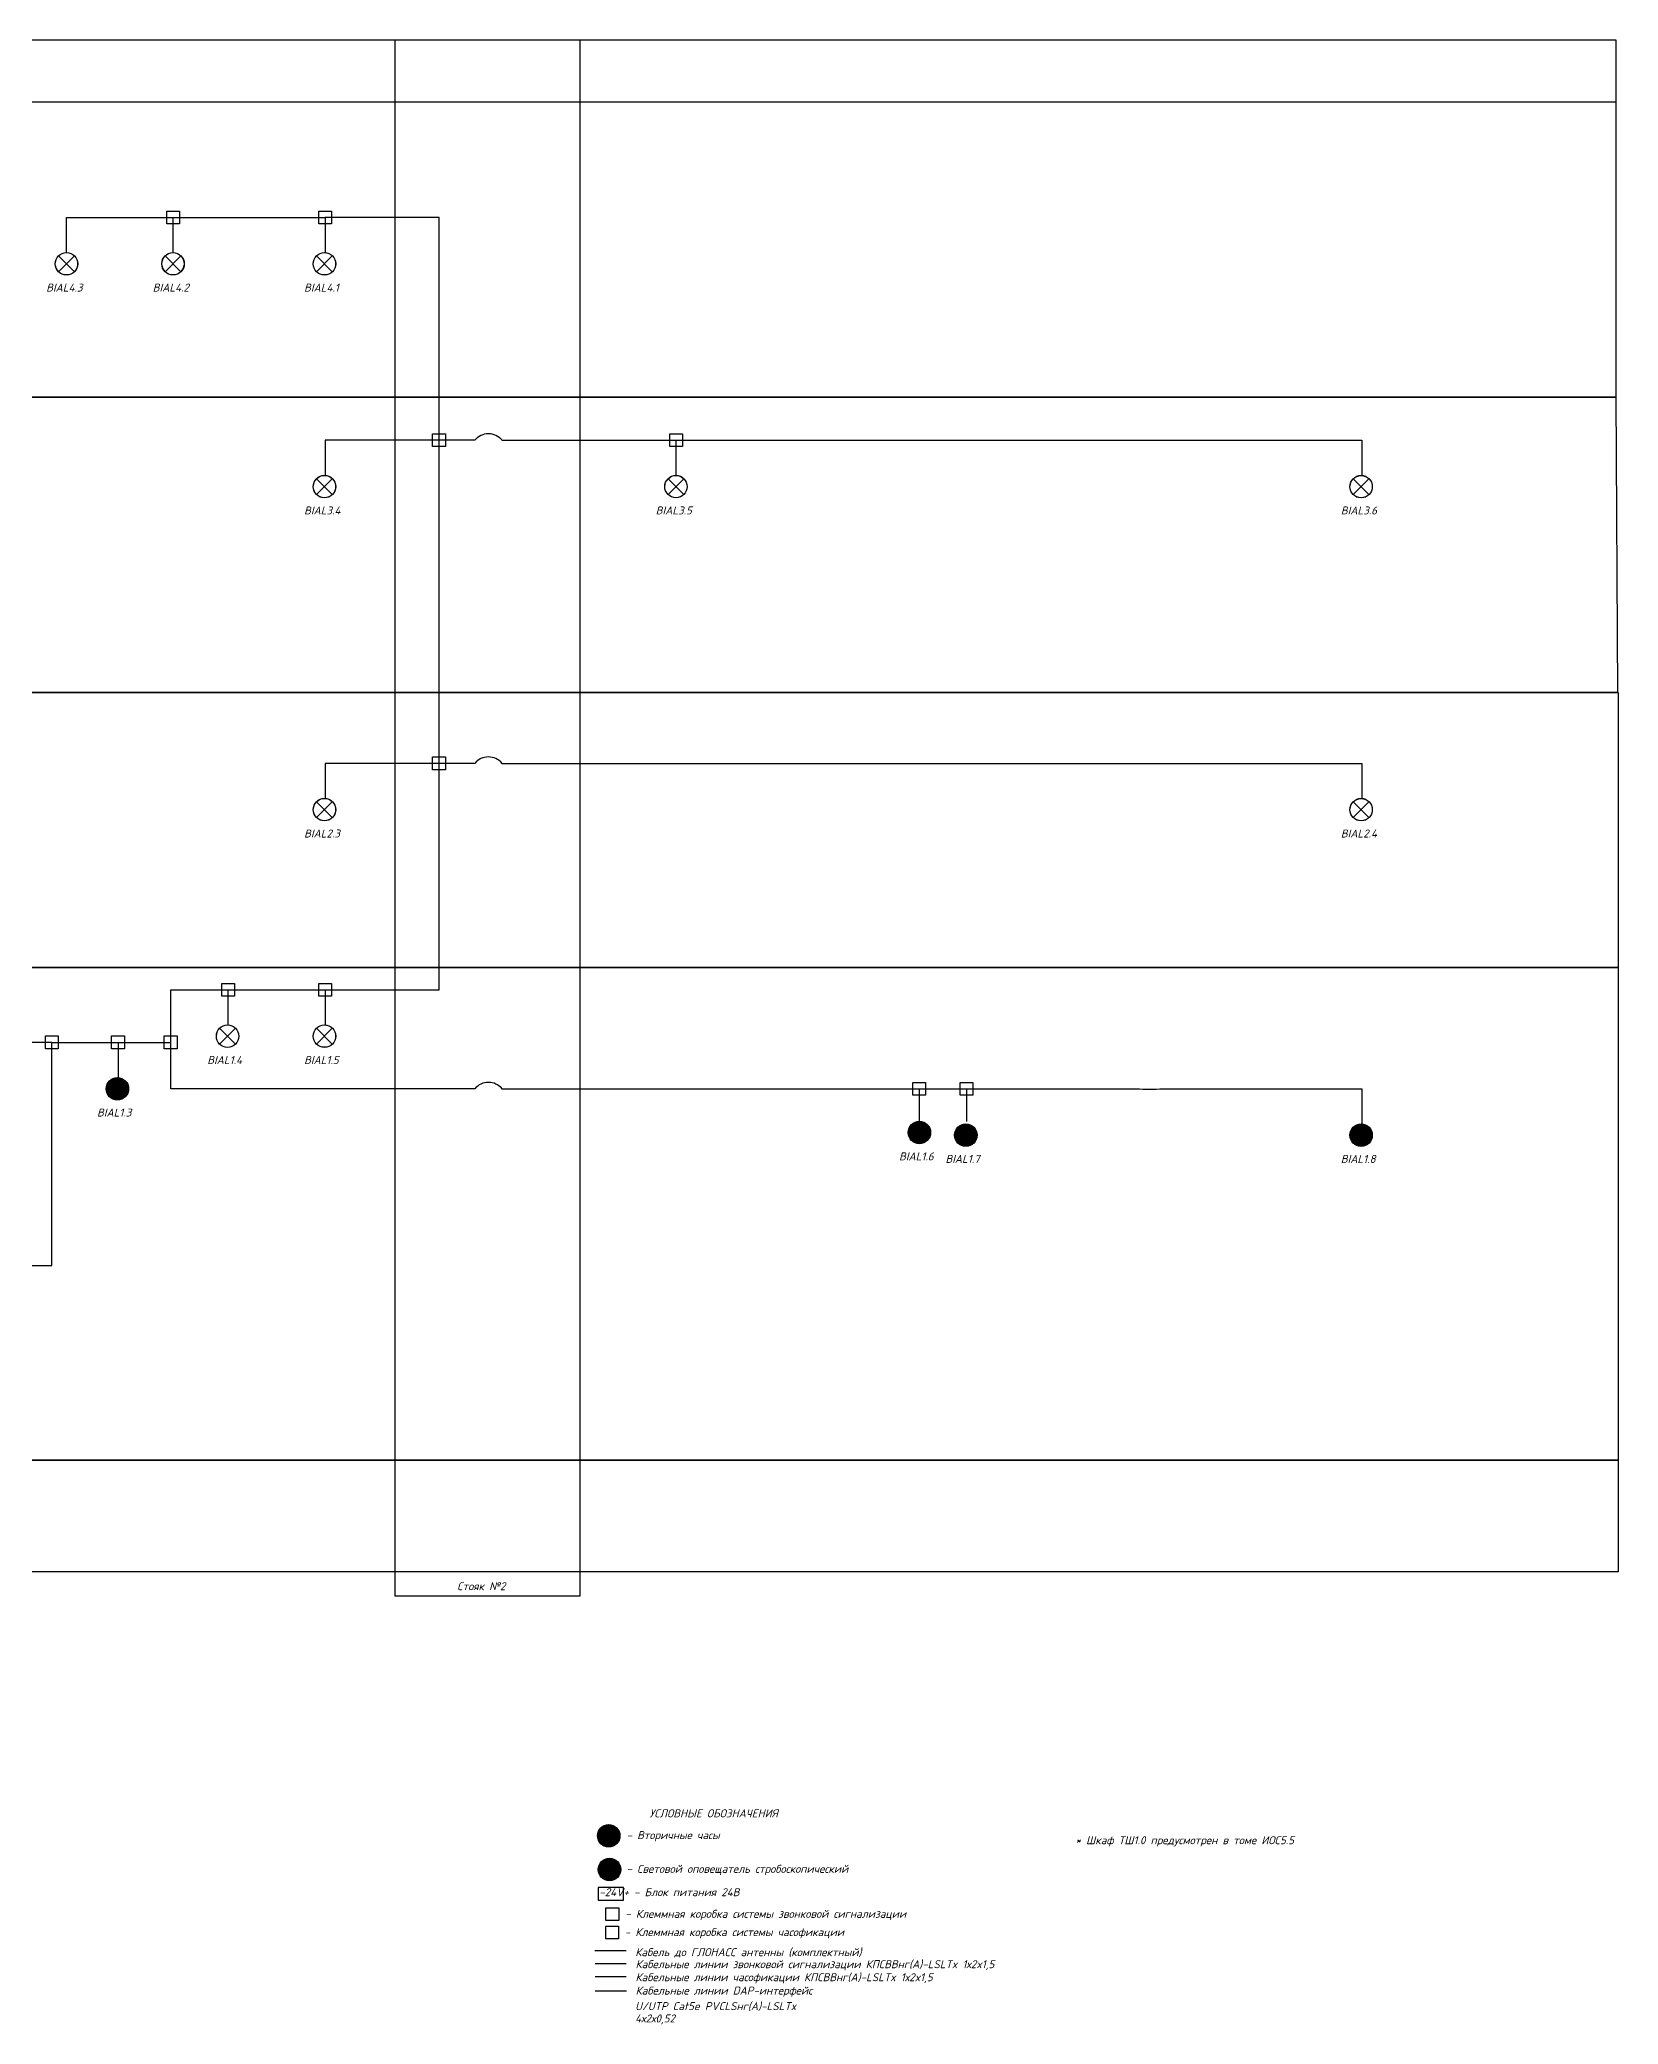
# Model space of a CAD drawing. Extents: x 69291107 to 70108111, y -33487476 to -33099794.
# Drawn here: x 69322173 to 69371400, y -33487476 to -33425584 of the extents above; entities that cross this region are included whole.
import ezdxf

# ---------------------------------------------------------------- set-up
doc = ezdxf.new("R2010")
doc.units = 0
doc.header["$LTSCALE"] = 100
for name, color, linetype in [('PDF _Оборудование', 1, 'Continuous'), ('PDF _СКС', 1, 'Continuous'), ('PDF _СС_ЗВ_Кабель', 1, 'Continuous'), ('PDF _СС_ЗВ_Оборудование', 1, 'Continuous'), ('PDF _СС_Схема', 7, 'Continuous'), ('PDF _СС_ЭЧС_Оборудование', 1, 'Continuous'), ('PDF _Текст', 7, 'Continuous')]:
    doc.layers.add(name, color=color, linetype=linetype)
doc.layers.add('PDF _СС_ЭЧС_Кабель', color=180, linetype='Continuous', true_color=0x3f00ff)
doc.layers.add('СС_ЭЧС_Кабель', color=180, linetype='Continuous', lineweight=30)
doc.styles.add('PDF ISOCPEUR', font='isocpeur.ttf')
doc.styles.add('PDF ISOCPEUR Italic', font='isocpeui.ttf')

msp = doc.modelspace()

# ---------------------------------------------------------------- linework, layer by layer
at = {"layer": 'PDF _Оборудование', "lineweight": 30}
msp.add_lwpolyline([(69340383, -33483210), (69339584, -33483210), (69339584, -33483607), (69340383, -33483607)], close=True, dxfattribs=at)
at = {"layer": 'PDF _СКС', "lineweight": 30}
for points in [[(69322760, -33432324), (69323255, -33432819)], [(69322760, -33432819), (69323255, -33432324)], [(69326082, -33432324), (69326578, -33432819)], [(69326082, -33432819), (69326578, -33432324)], [(69330805, -33432325), (69331298, -33432820)], [(69330805, -33432820), (69331298, -33432325)], [(69330805, -33439275), (69331298, -33439771)], [(69330805, -33439771), (69331298, -33439275)], [(69341767, -33439274), (69342262, -33439769)], [(69341767, -33439769), (69342262, -33439274)], [(69363131, -33439275), (69363625, -33439771)], [(69363131, -33439771), (69363625, -33439275)], [(69330805, -33449351), (69331298, -33449844)], [(69330805, -33449844), (69331298, -33449351)], [(69363131, -33449351), (69363625, -33449844)], [(69363131, -33449844), (69363625, -33449351)], [(69327784, -33456414), (69328278, -33456907)], [(69327784, -33456907), (69328278, -33456414)], [(69330805, -33456414), (69331298, -33456907)], [(69330805, -33456907), (69331298, -33456414)], [(69324347, -33458053), (69324841, -33458546)], [(69324347, -33458546), (69324841, -33458053)], [(69349357, -33459420), (69349851, -33459913)], [(69349357, -33459913), (69349851, -33459420)], [(69350805, -33459498), (69351298, -33459992)], [(69350805, -33459992), (69351298, -33459498)], [(69363131, -33459498), (69363625, -33459994)], [(69363131, -33459994), (69363625, -33459498)], [(69339694, -33482402), (69340187, -33482895)], [(69339694, -33482895), (69340187, -33482402)]]:
    msp.add_lwpolyline(points, dxfattribs=at)
for centre in [(69323008, -33432571), (69326330, -33432571), (69331053, -33432573), (69331053, -33439523), (69342015, -33439522), (69363379, -33439523), (69331053, -33449596), (69363379, -33449596), (69328032, -33456660), (69331053, -33456660), (69324595, -33458298), (69349605, -33459665), (69351053, -33459744), (69363379, -33459746), (69339942, -33482647)]:
    msp.add_circle(centre, 350, dxfattribs=at)
at = {"layer": 'PDF _СС_ЗВ_Кабель', "lineweight": 30}
for points in [[(69326135, -33430927), (69326535, -33430927), (69326535, -33431325), (69326135, -33431325)], [(69330873, -33430927), (69331273, -33430927), (69331273, -33431325), (69330873, -33431325)], [(69334425, -33437878), (69334825, -33437878), (69334825, -33438275), (69334425, -33438275)], [(69341820, -33437878), (69342220, -33437878), (69342220, -33438275), (69341820, -33438275)], [(69334425, -33447952), (69334825, -33447952), (69334825, -33448350), (69334425, -33448350)], [(69327855, -33455015), (69328252, -33455015), (69328252, -33455413), (69327855, -33455413)], [(69330873, -33455015), (69331273, -33455015), (69331273, -33455413), (69330873, -33455413)], [(69322354, -33456654), (69322753, -33456654), (69322753, -33457054), (69322354, -33457054)], [(69324415, -33456654), (69324815, -33456654), (69324815, -33457054), (69324415, -33457054)], [(69326058, -33456654), (69326458, -33456654), (69326458, -33457054), (69326058, -33457054)], [(69349397, -33458100), (69349796, -33458100), (69349796, -33458499), (69349397, -33458499)], [(69350873, -33458100), (69351273, -33458100), (69351273, -33458499), (69350873, -33458499)], [(69339830, -33483845), (69340230, -33483845), (69340230, -33484243), (69339830, -33484243)]]:
    msp.add_lwpolyline(points, close=True, dxfattribs=at)
for points in [[(69334625, -33441201), (69334625, -33431126), (69331073, -33431126), (69331073, -33432214)], [(69321476, -33463807), (69322553, -33463807), (69322553, -33456854), (69304284, -33456854), (69304284, -33438076), (69297492, -33438076), (69297492, -33439165)], [(69334625, -33448152), (69334625, -33438076), (69331073, -33438076), (69331073, -33439165)], [(69336589, -33438076), (69358468, -33438076), (69363401, -33438076), (69363401, -33439165)], [(69331073, -33455215), (69334625, -33455215), (69334625, -33448152), (69331073, -33448152), (69331073, -33449238)], [(69336589, -33448152), (69336589, -33448152), (69363401, -33448152), (69363401, -33449238)], [(69335743, -33458300), (69326258, -33458300), (69326258, -33456854), (69326258, -33455215), (69328054, -33455215)], [(69328054, -33456301), (69328054, -33455215), (69331073, -33455215), (69331073, -33456301)], [(69322553, -33456854), (69324615, -33456854), (69324615, -33457940)], [(69324615, -33456854), (69326258, -33456854)], [(69336587, -33458300), (69356357, -33458300)], [(69349604, -33459316), (69349604, -33458300)], [(69351080, -33459316), (69351080, -33458300)], [(69357201, -33458300), (69363401, -33458300), (69363401, -33459388)], [(69339490, -33485582), (69340466, -33485582)]]:
    msp.add_lwpolyline(points, dxfattribs=at)
at = {"layer": 'PDF _СС_ЗВ_Кабель', "color": 6, "lineweight": 30}
msp.add_lwpolyline([(69339495, -33486428), (69340470, -33486428)], dxfattribs=at)
at = {"layer": 'PDF _СС_ЗВ_Кабель', "lineweight": 30}
for centre, radius, start, end in [((69336167, -33438424), 547, 39.45743, 140.54257), ((69336167, -33448499), 547, 39.45743, 140.54257), ((69336167, -33458647), 547, 39.45743, 140.54257), ((69356781, -33453210), 5106, 265.25277, 274.74723)]:
    msp.add_arc(centre, radius, start, end, dxfattribs=at)
at = {"layer": 'PDF _СС_ЗВ_Оборудование', "color": 7, "lineweight": 0, "true_color": 0xffffff}
for points in [[(69322658, -33432573), (69322683, -33432439)], [(69325980, -33432573), (69326006, -33432439)], [(69330701, -33432574), (69330728, -33432440)], [(69330701, -33439524), (69330728, -33439390)], [(69341665, -33439523), (69341691, -33439389)], [(69363029, -33439524), (69363055, -33439390)], [(69330701, -33449597), (69330728, -33449463)], [(69363029, -33449597), (69363055, -33449463)], [(69327682, -33456661), (69327708, -33456527)], [(69330701, -33456661), (69330728, -33456527)], [(69324245, -33458300), (69324271, -33458168)], [(69349255, -33459666), (69349281, -33459535)], [(69350703, -33459745), (69350728, -33459613)], [(69363029, -33459747), (69363055, -33459613)], [(69339592, -33482649), (69339618, -33482517)]]:
    msp.add_lwpolyline(points, dxfattribs=at)
at = {"layer": 'PDF _СС_ЗВ_Оборудование', "lineweight": 30}
for centre, radius in [((69323007, -33432571), 349), ((69326330, -33432571), 349), ((69331051, -33432571), 350), ((69331051, -33439522), 350), ((69342014, -33439522), 349), ((69363379, -33439523), 349), ((69331051, -33449595), 350), ((69363379, -33449596), 349), ((69328032, -33456660), 349), ((69331051, -33456658), 350), ((69324595, -33458301), 349), ((69349605, -33459667), 349), ((69351052, -33459746), 349), ((69363379, -33459746), 349), ((69339942, -33482650), 349)]:
    msp.add_circle(centre, radius, dxfattribs=at)
at = {"layer": 'PDF _СС_ЗВ_Оборудование', "color": 7, "true_color": 0xffffff, "transparency": 33554559}
for points in [[(69324264, -33458414), (69324347, -33458053), (69324245, -33458300)], [(69324347, -33458053), (69324245, -33458300), (69324271, -33458168)], [(69324318, -33458512), (69324492, -33457966), (69324264, -33458414)], [(69324492, -33457966), (69324264, -33458414), (69324347, -33458053)], [(69324418, -33458601), (69324649, -33457955), (69324318, -33458512)], [(69324649, -33457955), (69324318, -33458512), (69324492, -33457966)], [(69324792, -33458010), (69324418, -33458601), (69324649, -33457955)], [(69324511, -33458640), (69324792, -33458010), (69324418, -33458601)], [(69324898, -33458127), (69324511, -33458640), (69324792, -33458010)], [(69324636, -33458646), (69324898, -33458127), (69324511, -33458640)], [(69324943, -33458300), (69324636, -33458646), (69324898, -33458127)], [(69324760, -33458608), (69324943, -33458300), (69324636, -33458646)], [(69324915, -33458438), (69324760, -33458608), (69324943, -33458300)], [(69324841, -33458546), (69324915, -33458438), (69324760, -33458608)], [(69349328, -33459879), (69349502, -33459333), (69349275, -33459781)], [(69349502, -33459333), (69349275, -33459781), (69349357, -33459420)], [(69349428, -33459968), (69349659, -33459322), (69349328, -33459879)], [(69349659, -33459322), (69349328, -33459879), (69349502, -33459333)], [(69349802, -33459377), (69349428, -33459968), (69349659, -33459322)], [(69349275, -33459781), (69349357, -33459420), (69349255, -33459666)], [(69349357, -33459420), (69349255, -33459666), (69349281, -33459535)], [(69349521, -33460006), (69349802, -33459377), (69349428, -33459968)], [(69349908, -33459494), (69349521, -33460006), (69349802, -33459377)], [(69349646, -33460013), (69349908, -33459494), (69349521, -33460006)], [(69349953, -33459666), (69349646, -33460013), (69349908, -33459494)], [(69349770, -33459975), (69349953, -33459666), (69349646, -33460013)], [(69349925, -33459804), (69349770, -33459975), (69349953, -33459666)], [(69349851, -33459913), (69349925, -33459804), (69349770, -33459975)], [(69350722, -33459860), (69350805, -33459498), (69350703, -33459745)], [(69350805, -33459498), (69350703, -33459745), (69350728, -33459613)], [(69350775, -33459958), (69350949, -33459411), (69350722, -33459860)], [(69350949, -33459411), (69350722, -33459860), (69350805, -33459498)], [(69350875, -33460047), (69351107, -33459401), (69350775, -33459958)], [(69351107, -33459401), (69350775, -33459958), (69350949, -33459411)], [(69351249, -33459456), (69350875, -33460047), (69351107, -33459401)], [(69350969, -33460085), (69351249, -33459456), (69350875, -33460047)], [(69351355, -33459573), (69350969, -33460085), (69351249, -33459456)], [(69351094, -33460091), (69351355, -33459573), (69350969, -33460085)], [(69351400, -33459745), (69351094, -33460091), (69351355, -33459573)], [(69351217, -33460053), (69351400, -33459745), (69351094, -33460091)], [(69351372, -33459883), (69351217, -33460053), (69351400, -33459745)], [(69351298, -33459992), (69351372, -33459883), (69351217, -33460053)], [(69363049, -33459862), (69363131, -33459498), (69363029, -33459747)], [(69363131, -33459498), (69363029, -33459747), (69363055, -33459613)], [(69363102, -33459960), (69363278, -33459411), (69363049, -33459862)], [(69363278, -33459411), (69363049, -33459862), (69363131, -33459498)], [(69363204, -33460049), (69363435, -33459401), (69363102, -33459960)], [(69363435, -33459401), (69363102, -33459960), (69363278, -33459411)], [(69363576, -33459458), (69363204, -33460049), (69363435, -33459401)], [(69363295, -33460085), (69363576, -33459458), (69363204, -33460049)], [(69363682, -33459573), (69363295, -33460085), (69363576, -33459458)], [(69363421, -33460094), (69363682, -33459573), (69363295, -33460085)], [(69363729, -33459747), (69363421, -33460094), (69363682, -33459573)], [(69363544, -33460053), (69363729, -33459747), (69363421, -33460094)], [(69363699, -33459883), (69363544, -33460053), (69363729, -33459747)], [(69363625, -33459994), (69363699, -33459883), (69363544, -33460053)], [(69339611, -33482763), (69339694, -33482402), (69339592, -33482649)], [(69339694, -33482402), (69339592, -33482649), (69339618, -33482517)], [(69339665, -33482861), (69339841, -33482315), (69339611, -33482763)], [(69339841, -33482315), (69339611, -33482763), (69339694, -33482402)], [(69339764, -33482950), (69339998, -33482304), (69339665, -33482861)], [(69339998, -33482304), (69339665, -33482861), (69339841, -33482315)], [(69340139, -33482359), (69339764, -33482950), (69339998, -33482304)], [(69339858, -33482989), (69340139, -33482359), (69339764, -33482950)], [(69340245, -33482476), (69339858, -33482989), (69340139, -33482359)], [(69339983, -33482995), (69340245, -33482476), (69339858, -33482989)], [(69340290, -33482649), (69339983, -33482995), (69340245, -33482476)], [(69340107, -33482957), (69340290, -33482649), (69339983, -33482995)], [(69340262, -33482787), (69340107, -33482957), (69340290, -33482649)], [(69340187, -33482895), (69340262, -33482787), (69340107, -33482957)]]:
    msp.add_solid(points, dxfattribs=at)
at = {"layer": 'PDF _СС_Схема', "lineweight": 30}
for points in [[(69291107, -33425584), (69371326, -33425584), (69371326, -33436733), (69291107, -33436733)], [(69333260, -33425584), (69339016, -33425584), (69339016, -33474125), (69333260, -33474125)], [(69291107, -33436733), (69371326, -33436733), (69371377, -33445941), (69291107, -33445941)], [(69291107, -33445941), (69371400, -33445941), (69371400, -33454516), (69291107, -33454516)], [(69291107, -33454516), (69371400, -33454516), (69371400, -33469880), (69291107, -33469880)], [(69291107, -33469880), (69371400, -33469880), (69371400, -33473370), (69291107, -33473370)]]:
    msp.add_lwpolyline(points, close=True, dxfattribs=at)
msp.add_lwpolyline([(69291107, -33427525), (69371326, -33427525)], dxfattribs=at)
at = {"layer": 'PDF _СС_ЭЧС_Кабель', "color": 3, "lineweight": 30}
msp.add_lwpolyline([(69339484, -33485176), (69340460, -33485176)], dxfattribs=at)
at = {"layer": 'PDF _СС_ЭЧС_Кабель', "lineweight": 30}
msp.add_lwpolyline([(69339490, -33485986), (69340466, -33485986)], dxfattribs=at)
at = {"layer": 'PDF _СС_ЭЧС_Оборудование', "color": 7, "lineweight": 0, "true_color": 0xffffff}
msp.add_lwpolyline([(69339599, -33481445), (69339705, -33481316)], dxfattribs=at)
at = {"layer": 'PDF _СС_ЭЧС_Оборудование', "color": 180, "lineweight": 0, "true_color": 0x3f00ff}
msp.add_lwpolyline([(69339915, -33481246), (69339915, -33481596), (69340215, -33481775)], dxfattribs=at)
at = {"layer": 'PDF _СС_ЭЧС_Оборудование', "color": 180, "lineweight": 30, "true_color": 0x3f00ff}
msp.add_lwpolyline([(69339826, -33484415), (69340226, -33484415), (69340226, -33484815), (69339826, -33484815)], close=True, dxfattribs=at)
for centre, radius in [((69339915, -33481593), 349), ((69339916, -33481595), 350)]:
    msp.add_circle(centre, radius, dxfattribs=at)
at = {"layer": 'PDF _СС_ЭЧС_Оборудование', "color": 180, "lineweight": 0, "true_color": 0x3f00ff}
msp.add_circle((69339916, -33481595), 284, dxfattribs=at)
at = {"layer": 'PDF _СС_ЭЧС_Оборудование', "color": 7, "true_color": 0xffffff, "transparency": 33554559}
for points in [[(69340156, -33481341), (69339567, -33481615), (69340043, -33481271)], [(69339567, -33481615), (69340043, -33481271), (69339575, -33481516)], [(69339624, -33481788), (69340156, -33481341), (69339567, -33481615)], [(69340043, -33481271), (69339575, -33481516), (69339854, -33481252)], [(69339575, -33481516), (69339854, -33481252), (69339599, -33481445)], [(69339854, -33481252), (69339599, -33481445), (69339705, -33481316)], [(69340249, -33481494), (69339624, -33481788), (69340156, -33481341)], [(69339745, -33481900), (69340249, -33481494), (69339624, -33481788)], [(69340251, -33481688), (69339745, -33481900), (69340249, -33481494)], [(69339915, -33481945), (69340251, -33481688), (69339745, -33481900)], [(69340173, -33481830), (69339915, -33481945), (69340251, -33481688)], [(69340049, -33481917), (69340173, -33481830), (69339915, -33481945)]]:
    msp.add_solid(points, dxfattribs=at)
at = {"layer": 'СС_ЭЧС_Кабель', "color": 1}
for points in [[(69323013, -33432222), (69323013, -33431126)], [(69323013, -33431126), (69331073, -33431126)], [(69326335, -33432222), (69326335, -33431126)], [(69335744, -33438076), (69334625, -33438076)], [(69342020, -33439173), (69342020, -33438076)], [(69335744, -33448152), (69334625, -33448152)]]:
    msp.add_lwpolyline(points, dxfattribs=at)

# ---------------------------------------------------------------- texts
at = {"layer": 'PDF _Текст', "insert": (69322375, -33433440), "char_height": 249.57, "width": 1475.74, "attachment_point": 7, "style": 'PDF ISOCPEUR'}
msp.add_mtext('{\\fISOCPEUR|b0|i1|c204|p34;BIAL4.3}', dxfattribs=at)
at = {"layer": 'PDF _Текст', "attachment_point": 7}
for s, insert, char_height, style in [('{\\fISOCPEUR|b0|i1|c204|p34;BIAL4.2}', (69325698, -33433440), 249.57, 'PDF ISOCPEUR'), ('{\\fISOCPEUR|b0|i1|c204|p34;BIAL4.1}', (69330418, -33433441), 249.57, 'PDF ISOCPEUR'), ('{\\fISOCPEUR|b0|i1|c204|p34;BIAL3.4}', (69330418, -33440391), 249.57, 'PDF ISOCPEUR'), ('{\\fISOCPEUR|b0|i1|c204|p34;BIAL3.5}', (69341382, -33440390), 249.57, 'PDF ISOCPEUR'), ('{\\fISOCPEUR|b0|i1|c204|p34;BIAL3.6}', (69362747, -33440391), 249.57, 'PDF ISOCPEUR'), ('{\\fISOCPEUR|b0|i1|c204|p34;BIAL2.3}', (69330418, -33450465), 249.57, 'PDF ISOCPEUR'), ('{\\fISOCPEUR|b0|i1|c204|p34;BIAL2.4}', (69362747, -33450465), 249.57, 'PDF ISOCPEUR'), ('{\\fISOCPEUR|b0|i1|c204|p34;BIAL1.4}', (69327398, -33457528), 249.57, 'PDF ISOCPEUR'), ('{\\fISOCPEUR|b0|i1|c204|p34;BIAL1.5}', (69330418, -33457528), 249.57, 'PDF ISOCPEUR'), ('{\\fISOCPEUR|b0|i1|c204|p34;BIAL1.3}', (69323961, -33459167), 249.57, 'PDF ISOCPEUR'), ('{\\fISOCPEUR|b0|i1|c204|p34;BIAL1.6}', (69348971, -33460534), 249.57, 'PDF ISOCPEUR'), ('{\\fISOCPEUR|b0|i1|c204|p34;BIAL1.7}', (69350418, -33460612), 249.57, 'PDF ISOCPEUR'), ('{\\fISOCPEUR|b0|i1|c204|p34;BIAL1.8}', (69362747, -33460614), 249.57, 'PDF ISOCPEUR'), ('Стояк №2', (69335192, -33473938), 249.6, 'PDF ISOCPEUR Italic'), ('УСЛОВНЫЕ ОБОЗНАЧЕНИЯ', (69341189, -33481022), 249.57, 'PDF ISOCPEUR Italic'), ('- Вторичные часы', (69340474, -33481769), 249.57, 'PDF ISOCPEUR Italic'), ('{\\fISOCPEUR|b0|i1|c204|p34;* Шкаф ТШ1.0 предусмотрен в томе ИОС5.5}', (69354472, -33481928), 250, 'PDF ISOCPEUR'), ('- Световой оповещатель стробоскопический', (69340474, -33482821), 249.57, 'PDF ISOCPEUR Italic'), ('-24V+ - Блок питания 24В', (69339623, -33483480), 249.57, 'PDF ISOCPEUR Italic'), ('- Клеммная коробка системы звонковой сигнализации', (69340434, -33484224), 249.57, 'PDF ISOCPEUR Italic'), ('- Клеммная коробка системы часофикации', (69340417, -33484793), 249.57, 'PDF ISOCPEUR Italic'), ('Кабель до ГЛОНАСС антенны (комплектный)', (69340744, -33485391), 249.57, 'PDF ISOCPEUR Italic'), ('Кабельные линии часофикации КПСВВнг(А)-LSLTx 1х2x1,5', (69340751, -33486200), 249.57, 'PDF ISOCPEUR Italic'), ('Кабельные линии звонковой сигнализации КПСВВнг(А)-LSLTx 1х2x1,5', (69340753, -33485794), 249.57, 'PDF ISOCPEUR Italic'), ('Кабельные линии DAP-интерфейс', (69340755, -33486617), 249.57, 'PDF ISOCPEUR Italic'), ('4х2х0,52', (69340740, -33487476), 249.6, 'PDF ISOCPEUR Italic'), ('U/UTP Cat5e PVCLSнг(А)-LSLTx', (69340740, -33487059), 249.57, 'PDF ISOCPEUR Italic')]:
    msp.add_mtext(s, dxfattribs=dict(at, insert=insert, char_height=char_height, style=style))

doc.saveas('drawing.dxf')
